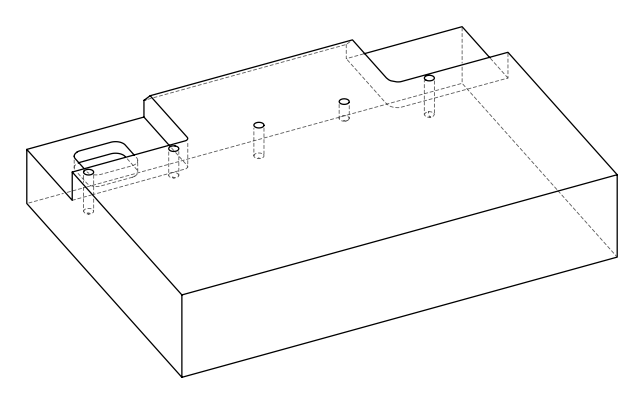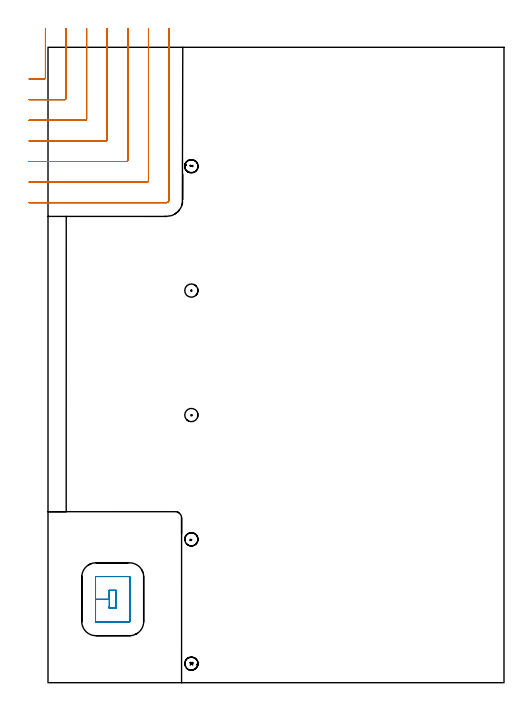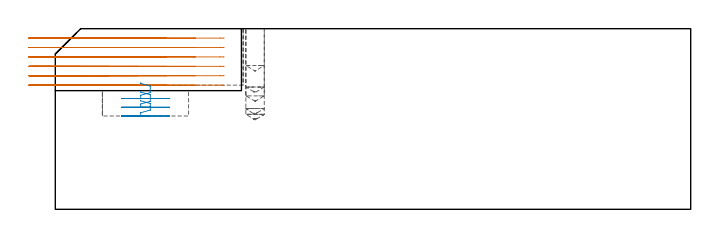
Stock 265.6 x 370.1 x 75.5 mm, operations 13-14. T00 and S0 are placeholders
(PLAN: 14 operations, 4 tool changes, 95 min)
(1 SPOT_DRILL | STEP1POCKET | NXT0321_9005460120000 | 0.03 min | 149 mm3)
(2 SPOT_DRILL_1 | STEP1POCKET_1 | NXT0321_9005460120000 | 0.03 min | 148 mm3)
(3 SPOT_DRILL_2 | STEP1POCKET_2 | NXT0321_9005460120000 | 0.03 min | 7 mm3)
(4 SPOT_DRILL_3 | STEP1POCKET_3 | NXT0321_9005460120000 | 0.03 min | 6 mm3)
(5 SPOT_DRILL_4 | STEP1POCKET_4 | NXT0321_9005460120000 | 0.03 min | 0 mm3)
(6 DRILL_BLIND_HOLE_INTO_CENTER | STEP1POCKET | UGT0301_196 | 0.16 min | 1691 mm3)
(7 DRILL_BLIND_HOLE_INTO_CENTER_1 | STEP1POCKET_1 | UGT0301_196 | 0.12 min | 1163 mm3)
(8 DRILL_BLIND_HOLE_INTO_CENTER_2 | STEP1POCKET_2 | UGT0301_196 | 0.13 min | 1335 mm3)
(9 DRILL_BLIND_HOLE_INTO_CENTER_3 | STEP1POCKET_3 | UGT0301_196 | 0.08 min | 746 mm3)
(10 DRILL_BLIND_HOLE_INTO_CENTER_4 | STEP1POCKET_4 | UGT0301_196 | 0.15 min | 1580 mm3)
(11 AREA_MILL | FG_CHAMFER_SURFACE | UGT0205_001 | 5.75 min | 10351 mm3)
(12 MILL_CORNER_NOTCH_RECTANGULAR | CORNER_NOTCH_RECTANGULAR | NXT0201_008 | Follow Part, ap 1.5, ae 75% | 77.06 min | 200288 mm3)
(13 MILL_CORNER_NOTCH_RECTANGULAR_1 | CORNER_NOTCH_RECTANGULAR_1 | UGT0201_008 | Follow Part, ap 4, ae 75% | 10.33 min | 181681 mm3)
(14 MILL_RECTANGULAR_POCKET | POCKET_RECTANGULAR_STRAIGHT | UGT0201_008 | Follow Part, ap 4, ae 75% | 1.1 min | 15577 mm3)
(TOOL NXT0321_9005460120000 | NC Spot Drill, 142deg, 12mm, Carbide, Uncoated | D12 PA142 FL30 Z2)
(TOOL UGT0301_196 | Twist Drill 7.7 mm | D7.7 PA118 FL73 Z2)
(TOOL UGT0205_001 | Chamfer Mill 20 x 3 x 45 deg. | D20 FL50 Z2)
(TOOL NXT0201_008 | ENDMILL 6mm [2P460-0600-NA 1630] | D6 FL26 Z6)
(TOOL UGT0201_008 | End Mill 16 mm | D16 FL32 Z4)
(OP 13 MILL_CORNER_NOTCH_RECTANGULAR_1)
G17 G21 G94 G90
T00 M6
G54
G17 G0 G90 X-11. Y351.6 S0 M3
G43 Z85.5 H0
Z71.567
G94 G1 X-8. F250.
X-2.294 F500.
G3 X-1.5 Y352.394 R0.8
G1 Y377.958
Y380.958 F250.
G0 Z85.5
X-11. Y339.6
Z71.567
G1 X-8.
X9.705 F500.
G3 X10.5 Y340.395 R0.8
G1 Y378.1
Y381.1 F250.
G0 Z85.5
X-11. Y327.6
Z71.567
G1 X-8.
X21.705 F500.
G3 X22.5 Y328.395 R0.8
G1 Y378.1
Y381.1 F250.
G0 Z85.5
X-11. Y315.6
Z71.567
G1 X-8.
X33.705 F500.
G3 X34.5 Y316.395 R0.8
G1 Y378.1
Y381.1 F250.
G0 Z85.5
X-11. Y303.6
Z71.567
G1 X-8.
X45.704 F500.
G3 X46.5 Y304.396 R0.8
G1 Y378.1
Y381.1 F250.
G0 Z85.5
X-11. Y291.6
Z71.567
G1 X-8.
X57.704 F500.
G3 X58.5 Y292.396 R0.8
G1 Y378.1
Y381.1 F250.
G0 Z85.5
X-11. Y279.6
Z71.567
G1 X-8.
X68.9 F500.
G3 X70.5 Y281.2 R1.6
G1 Y378.1
Y381.1 F250.
G0 Z85.5
X-11. Y351.6
Z67.633
G1 X-8.
X-2.294 F500.
G3 X-1.5 Y352.394 R0.8
G1 Y377.958
Y380.958 F250.
G0 Z85.5
X-11. Y339.6
Z67.633
G1 X-8.
X9.705 F500.
G3 X10.5 Y340.395 R0.8
G1 Y378.1
Y381.1 F250.
G0 Z85.5
X-11. Y327.6
Z67.633
G1 X-8.
X21.705 F500.
G3 X22.5 Y328.395 R0.8
G1 Y378.1
Y381.1 F250.
G0 Z85.5
X-11. Y315.6
Z67.633
G1 X-8.
X33.705 F500.
G3 X34.5 Y316.395 R0.8
G1 Y378.1
Y381.1 F250.
G0 Z85.5
X-11. Y303.6
Z67.633
G1 X-8.
X45.704 F500.
G3 X46.5 Y304.396 R0.8
G1 Y378.1
Y381.1 F250.
G0 Z85.5
X-11. Y291.6
Z67.633
G1 X-8.
X57.704 F500.
G3 X58.5 Y292.396 R0.8
G1 Y378.1
Y381.1 F250.
G0 Z85.5
X-11. Y279.6
Z67.633
G1 X-8.
X68.9 F500.
G3 X70.5 Y281.2 R1.6
G1 Y378.1
Y381.1 F250.
G0 Z85.5
X-11. Y351.6
Z63.7
G1 X-8.
X-2.294 F500.
G3 X-1.5 Y352.394 R0.8
G1 Y377.958
Y380.958 F250.
G0 Z85.5
X-11. Y339.6
Z63.7
G1 X-8.
X9.705 F500.
G3 X10.5 Y340.395 R0.8
G1 Y378.1
Y381.1 F250.
G0 Z85.5
X-11. Y327.6
Z63.7
G1 X-8.
X21.705 F500.
G3 X22.5 Y328.395 R0.8
G1 Y378.1
Y381.1 F250.
G0 Z85.5
X-11. Y315.6
Z63.7
G1 X-8.
X33.705 F500.
G3 X34.5 Y316.395 R0.8
G1 Y378.1
Y381.1 F250.
G0 Z85.5
X-11. Y303.6
Z63.7
G1 X-8.
X45.704 F500.
G3 X46.5 Y304.396 R0.8
G1 Y378.1
Y381.1 F250.
G0 Z85.5
X-11. Y291.6
Z63.7
G1 X-8.
X57.704 F500.
G3 X58.5 Y292.396 R0.8
G1 Y378.1
Y381.1 F250.
G0 Z85.5
X-11. Y279.6
Z63.7
G1 X-8.
X68.9 F500.
G3 X70.5 Y281.2 R1.6
G1 Y378.1
Y381.1 F250.
G0 Z85.5
X-11. Y351.6
Z59.767
G1 X-8.
X-2.294 F500.
G3 X-1.5 Y352.394 R0.8
G1 Y377.958
Y380.958 F250.
G0 Z85.5
X-11. Y339.6
Z59.767
G1 X-8.
X9.705 F500.
G3 X10.5 Y340.395 R0.8
G1 Y378.1
Y381.1 F250.
G0 Z85.5
X-11. Y327.6
Z59.767
G1 X-8.
X21.705 F500.
G3 X22.5 Y328.395 R0.8
G1 Y378.1
Y381.1 F250.
G0 Z85.5
X-11. Y315.6
Z59.767
G1 X-8.
X33.705 F500.
G3 X34.5 Y316.395 R0.8
G1 Y378.1
Y381.1 F250.
G0 Z85.5
X-11. Y303.6
Z59.767
G1 X-8.
X45.704 F500.
G3 X46.5 Y304.396 R0.8
G1 Y378.1
Y381.1 F250.
G0 Z85.5
X-11. Y291.6
Z59.767
G1 X-8.
X57.704 F500.
G3 X58.5 Y292.396 R0.8
G1 Y378.1
Y381.1 F250.
G0 Z85.5
X-11. Y279.6
Z59.767
G1 X-8.
X68.9 F500.
G3 X70.5 Y281.2 R1.6
G1 Y378.1
Y381.1 F250.
G0 Z85.5
X-11. Y351.6
Z55.833
G1 X-8.
X-2.294 F500.
G3 X-1.5 Y352.394 R0.8
G1 Y377.958
Y380.958 F250.
G0 Z85.5
X-11. Y339.6
Z55.833
G1 X-8.
X9.705 F500.
G3 X10.5 Y340.395 R0.8
G1 Y378.1
Y381.1 F250.
G0 Z85.5
X-11. Y327.6
Z55.833
G1 X-8.
X21.705 F500.
G3 X22.5 Y328.395 R0.8
G1 Y378.1
Y381.1 F250.
G0 Z85.5
X-11. Y315.6
Z55.833
G1 X-8.
X33.705 F500.
G3 X34.5 Y316.395 R0.8
G1 Y378.1
Y381.1 F250.
G0 Z85.5
X-11. Y303.6
Z55.833
G1 X-8.
X45.704 F500.
G3 X46.5 Y304.396 R0.8
G1 Y378.1
Y381.1 F250.
G0 Z85.5
X-11. Y291.6
Z55.833
G1 X-8.
X57.704 F500.
G3 X58.5 Y292.396 R0.8
G1 Y378.1
Y381.1 F250.
G0 Z85.5
X-11. Y279.6
Z55.833
G1 X-8.
X68.9 F500.
G3 X70.5 Y281.2 R1.6
G1 Y378.1
Y381.1 F250.
G0 Z85.5
X-11. Y351.6
Z51.9
G1 X-8.
X-2.294 F500.
G3 X-1.5 Y352.394 R0.8
G1 Y377.958
Y380.958 F250.
G0 Z85.5
X-11. Y339.6
Z51.9
G1 X-8.
X9.705 F500.
G3 X10.5 Y340.395 R0.8
G1 Y378.1
Y381.1 F250.
G0 Z85.5
X-11. Y327.6
Z51.9
G1 X-8.
X21.705 F500.
G3 X22.5 Y328.395 R0.8
G1 Y378.1
Y381.1 F250.
G0 Z85.5
X-11. Y315.6
Z51.9
G1 X-8.
X33.705 F500.
G3 X34.5 Y316.395 R0.8
G1 Y378.1
Y381.1 F250.
G0 Z85.5
X-11. Y303.6
Z51.9
G1 X-8.
X45.704 F500.
G3 X46.5 Y304.396 R0.8
G1 Y378.1
Y381.1 F250.
G0 Z85.5
X-11. Y291.6
Z51.9
G1 X-8.
X57.704 F500.
G3 X58.5 Y292.396 R0.8
G1 Y378.1
Y381.1 F250.
G0 Z85.5
X-11. Y279.6
Z51.9
G1 X-8.
X68.9 F500.
G3 X70.5 Y281.2 R1.6
G1 Y378.1
Y381.1 F250.
G0 Z85.5
M5
M2
(OP 14 MILL_RECTANGULAR_POCKET)
G17 G21 G94 G90
T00 M6
G54
G17 G0 G90 X35.7 Y44.618 S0 M3
G43 Z85.5 H0
Z52.95
G94 G1 Y43.4 Z52.624 F250.
X39.7 Z51.552
Y53.8 Z48.765
X35.7 Z47.693
Y48.6 Z46.3
Y43.4 F500.
X39.7
Y53.8
X35.7
Y48.6
X27.7
Y35.6
G3 X27.9 Y35.4 R0.2
G1 X47.5
G3 X47.7 Y35.6 R0.2
G1 Y61.6
G3 X47.5 Y61.8 R0.2
G1 X27.9
G3 X27.7 Y61.6 R0.2
G1 Y48.6
Y47.6
G0 X35.7 Y44.618 Z49.3
G1 Y43.4 Z48.974 F250.
X39.7 Z47.902
Y53.8 Z45.115
X35.7 Z44.043
Y48.6 Z42.65
Y43.4 F500.
X39.7
Y53.8
X35.7
Y48.6
X27.7
Y35.6
G3 X27.9 Y35.4 R0.2
G1 X47.5
G3 X47.7 Y35.6 R0.2
G1 Y61.6
G3 X47.5 Y61.8 R0.2
G1 X27.9
G3 X27.7 Y61.6 R0.2
G1 Y48.6
Y47.6
G0 X35.7 Y44.618 Z45.65
G1 Y43.4 Z45.324 F250.
X39.7 Z44.252
Y53.8 Z41.465
X35.7 Z40.393
Y48.6 Z39.
Y43.4 F500.
X39.7
Y53.8
X35.7
Y48.6
X27.7
Y35.6
G3 X27.9 Y35.4 R0.2
G1 X47.5
G3 X47.7 Y35.6 R0.2
G1 Y61.6
G3 X47.5 Y61.8 R0.2
G1 X27.9
G3 X27.7 Y61.6 R0.2
G1 Y48.6
Y47.6
G0 Z85.5
M5
M2
